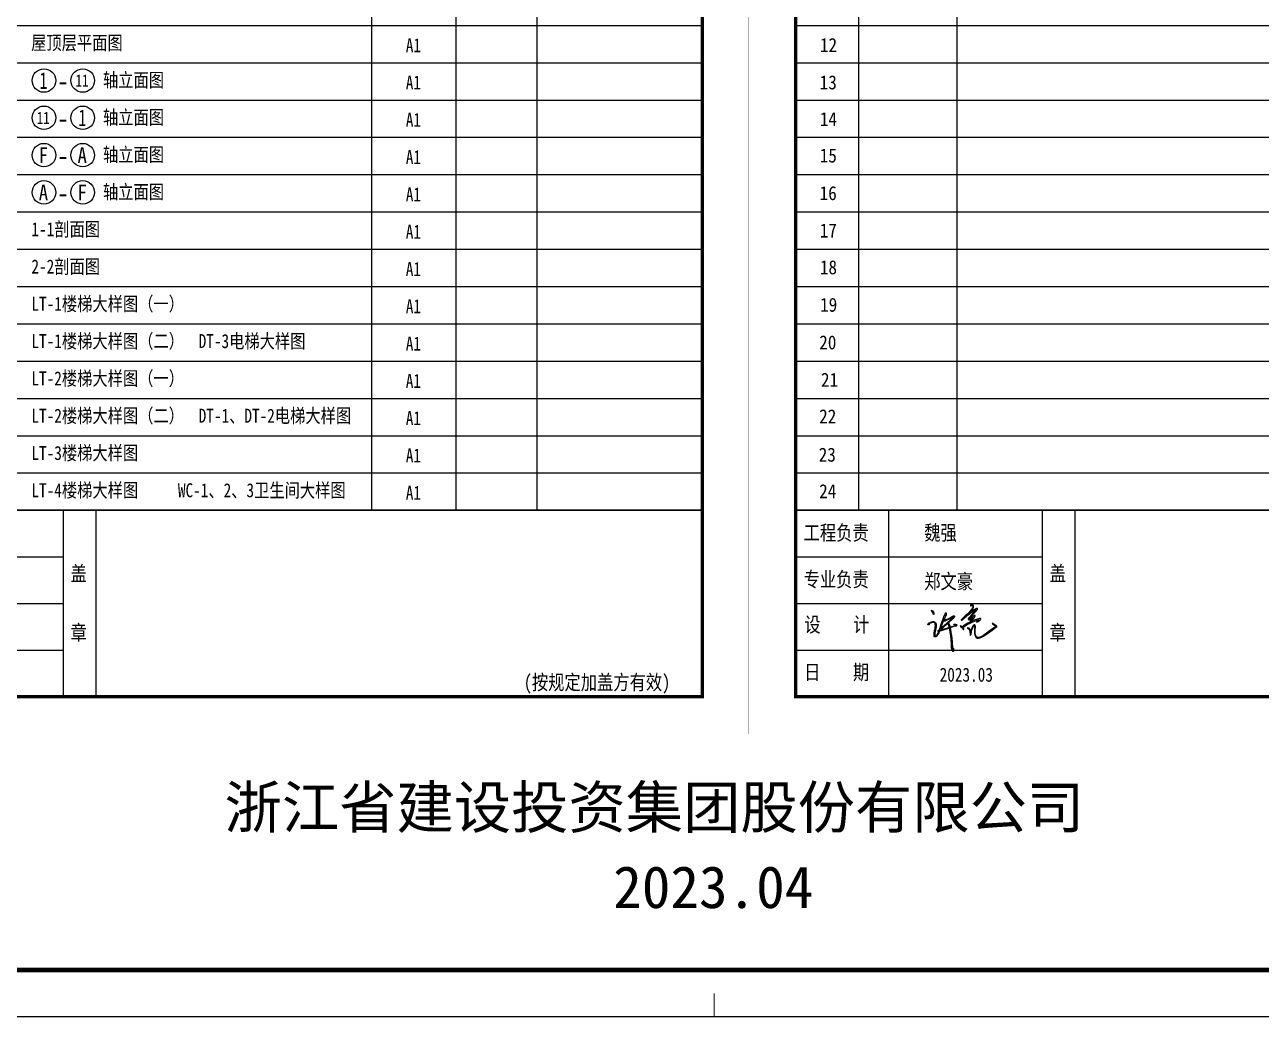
# Model space of a CAD drawing. Extents: x 1738711 to 2346805, y 1189731 to 2516152.
# Drawn here: x 1944387 to 1970909, y 2378719 to 2400011 of the extents above; entities that cross this region are included whole.
import ezdxf
from ezdxf.enums import TextEntityAlignment as Align

# ---------------------------------------------------------------- set-up
doc = ezdxf.new("R2010")
doc.units = 0
doc.header["$LTSCALE"] = 1000
doc.header["$MEASUREMENT"] = 0
for name, color, linetype in [('A-文字', 7, 'Continuous'), ('DIM_SYMB', 3, 'Continuous'), ('PUB_TEXT', 7, 'Continuous'), ('qm', 7, 'Continuous'), ('TK', 4, 'Continuous')]:
    doc.layers.add(name, color=color, linetype=linetype)
doc.styles.add('STYLE2', font='simhei_0.ttf')
doc.styles.add('宋体', font='SIMSUN.TTF', dxfattribs={"width": 0.75})
doc.styles.add('黑体', font='simhei_0.ttf', dxfattribs={"width": 0.9})

# ---------------------------------------------------------------- blocks, each defined once
blk = doc.blocks.new('ZJJT-A2')
at = {"color": 7, "const_width": 25}
blk.add_lwpolyline([(0, 42000), (59400, 42000), (59400, 0), (0, 0)], close=True, dxfattribs=at)
at = {"const_width": 25}
blk.add_lwpolyline([(29700, 500), (29700, 0)], dxfattribs=at)
at = {"layer": 'TK', "color": 3, "const_width": 100}
blk.add_lwpolyline([(2500, 41000), (58400, 41000), (58400, 1000), (2500, 1000)], close=True, dxfattribs=at)
at = {"layer": 'TK', "style": '宋体', "width": 0.75}
for tag, height, p in [('项目负责人', 350, (6003, 39689)), ('专业负责人', 350, (6003, 38824)), ('设计人', 350, (6003, 38019)), ('版号1', 250, (52604, 22193)), ('时间1', 250, (57705, 22193)), ('版号2', 250, (52604, 21593)), ('时间2', 250, (57705, 21593)), ('版号3', 250, (52604, 20993)), ('时间3', 250, (57705, 20993)), ('建筑会签', 0.0001, (54278, 2403)), ('电气会签', 0.0001, (57428, 2403)), ('结构会签', 0.0001, (54278, 1803)), ('暖通会签', 0.0001, (57428, 1803)), ('给排水会签', 0.0001, (54278, 1250)), ('智能化会签', 0.0001, (57428, 1250))]:
    blk.add_attdef(tag, text='', height=height, dxfattribs=at).set_placement(p, align=Align.CENTER)
for tag, p in [('合作设计单位', (56116, 31586)), ('版号说明1', (55154, 22318)), ('版号说明2', (55154, 21718)), ('版号说明3', (55154, 21118)), ('建设单位', (55845, 16036)), ('工程名称', (55845, 14836)), ('子项名称', (55845, 13636)), ('图名', (55845, 12436)), ('工程编号', (54278, 11461)), ('子项编号', (57428, 11461)), ('专业', (54278, 10711)), ('图号', (57428, 10711)), ('阶段', (54278, 9961)), ('日期', (57428, 9961)), ('审定', (54653, 8461)), ('审核', (54653, 7711)), ('工程负责', (54653, 6961)), ('专业负责', (54653, 6211)), ('设计', (54653, 5461)), ('制图', (54653, 4711)), ('校对', (54653, 3961))]:
    blk.add_attdef(tag, text='', height=250, dxfattribs=at).set_placement(p, align=Align.MIDDLE_CENTER)
blk = doc.blocks.new('ZJJT-目录单')
for p, q in [((12910, 4800), (12910, 28800)), ((14710, 28800), (14710, 4800)), ((2360, 4800), (2360, 24800)), ((4467, 4800), (4467, 24800)), ((16455, 4800), (16455, 24800)), ((1000, 15200), (20000, 15200)), ((1000, 14400), (20000, 14400)), ((1000, 13600), (20000, 13600)), ((1000, 12800), (20000, 12800)), ((1000, 12000), (20000, 12000)), ((1000, 11200), (20000, 11200)), ((1000, 10400), (20000, 10400)), ((1000, 9600), (20000, 9600)), ((1000, 8800), (20000, 8800)), ((1000, 8000), (20000, 8000)), ((1000, 7200), (20000, 7200)), ((1000, 6400), (20000, 6400)), ((1000, 5600), (20000, 5600)), ((1000, 4800), (20000, 4800)), ((1000, 4800), (20000, 4800)), ((3000, 800), (3000, 4800)), ((6300, 800), (6300, 4800)), ((7000, 800), (7000, 4800)), ((1000, 3800), (6300, 3800)), ((1000, 2800), (6300, 2800)), ((1000, 1800), (6300, 1800))]:
    blk.add_line(p, q)
for points, const_width in [([(0, 0), (0, 29700), (21000, 29700), (21000, 0)], 5), ([(1000, 800), (20000, 800), (20000, 28800), (1000, 28800)], 70)]:
    blk.add_lwpolyline(points, close=True, dxfattribs=dict(const_width=const_width))
at = {"const_width": 35}
blk.add_lwpolyline([(1000, 4800), (20000, 4800)], dxfattribs=at)
at = {"style": '黑体', "width": 0.8}
for s, p in [('工程负责', (1173, 4158)), ('专业负责', (1173, 3158)), ('盖', (6450, 3286)), ('设    计', (1189, 2188)), ('章', (6450, 2015)), ('日    期', (1184, 1167)), ('(按规定加盖方有效)', (16171, 950))]:
    blk.add_text(s, height=320, dxfattribs=at).set_placement(p)
at = {"char_height": 300, "attachment_point": 1, "style": '黑体'}
for s, insert in [('\\pi453.83;12', (1070, 14931)), ('\\pi452.31;13', (1066, 14129)), ('\\pi446.24;14', (1075, 13340)), ('\\pi453.07;15', (1066, 12560)), ('\\pi447;16', (1070, 11753)), ('\\pi450.04;17', (1070, 10951)), ('\\pi452.31;18', (1070, 10162)), ('\\pi453.83;19', (1074, 9358)), ('\\pi440.18;20', (1068, 8551)), ('\\pi470.51;21', (1075, 7749)), ('\\pi442.45;22', (1064, 6965)), ('\\pi440.94;23', (1056, 6143)), ('\\pi434.87;24', (1072, 5359))]:
    blk.add_mtext_dynamic_manual_height_columns(s, width=1238.33, gutter_width=1500, heights=[0], dxfattribs=dict(at, insert=insert))
at = {"color": 7, "style": '黑体', "width": 0.8}
for tag, height, p in [('工程名称', 230, (17262, 28373)), ('子项名称', 230, (17268, 27576)), ('工程号', 250, (15624, 26795)), ('子项号', 250, (19107, 26790)), ('设计阶段', 250, (15595, 26015)), ('专业', 250, (19081, 25968)), ('共页', 250, (16263, 25206)), ('第页', 250, (18121, 25203)), ('工程负责', 0.0000000001, (4672, 4286)), ('专业负责', 0.0000000001, (4697, 3276)), ('设计', 0.0000000001, (4723, 2308)), ('日期', 300, (4691, 1273))]:
    blk.add_attdef(tag, text='', height=height, dxfattribs=at).set_placement(p, align=Align.MIDDLE_CENTER)
blk = doc.blocks.new('xl')
at = {"layer": 'qm'}
for points in [[(29510, 2665), (29525, 2646), (29557, 2625), (29581, 2585), (29608, 2545), (29618, 2508), (29640, 2461), (29656, 2462), (29660, 2501), (29654, 2545), (29624, 2594), (29579, 2646), (29525, 2696)], [(31915, 2697), (31910, 2670), (31870, 2613), (31847, 2592), (31777, 2519), (31717, 2445), (31606, 2335), (31568, 2286), (31543, 2246), (31518, 2219), (31511, 2201), (31524, 2178), (31554, 2174), (31617, 2187), (31651, 2205), (31693, 2237), (31733, 2259), (31775, 2286), (31765, 2258), (31731, 2225), (31699, 2199), (31677, 2165), (31634, 2128), (31617, 2109), (31621, 2090), (31652, 2113), (31672, 2131), (31703, 2160), (31734, 2178), (31766, 2200), (31783, 2215), (31808, 2237), (31820, 2260), (31842, 2284), (31864, 2298), (31883, 2325), (31889, 2356), (31891, 2396), (31879, 2402), (31862, 2396), (31812, 2370), (31766, 2329), (31725, 2303), (31671, 2272), (31630, 2244), (31582, 2218), (31578, 2239), (31607, 2271), (31644, 2315), (31691, 2360), (31746, 2417), (31795, 2474), (31867, 2552), (31919, 2603), (32013, 2727), (32029, 2740), (32029, 2757), (32027, 2776), (32012, 2787), (31993, 2788), (31971, 2780), (31955, 2773), (31920, 2746), (31888, 2736), (31868, 2726), (31795, 2691), (31747, 2666), (31700, 2631), (31666, 2603), (31625, 2581), (31669, 2630), (31710, 2681), (31750, 2739), (31782, 2796), (31803, 2850), (31812, 2890), (31812, 2925), (31795, 2952), (31766, 2969), (31731, 2981), (31681, 2984), (31647, 2975), (31636, 2954), (31636, 2936), (31642, 2922), (31665, 2922), (31702, 2940), (31757, 2921), (31771, 2888), (31766, 2855), (31746, 2812), (31689, 2724), (31594, 2595), (31492, 2496), (31362, 2383), (31235, 2253), (31190, 2208), (31161, 2188), (31148, 2186), (31136, 2182), (31130, 2165), (31137, 2139), (31162, 2138), (31201, 2166), (31252, 2212), (31316, 2266), (31402, 2346), (31462, 2394), (31599, 2513), (31674, 2562), (31780, 2627), (31850, 2667)], [(31858, 2098), (32028, 2154), (32112, 2173), (32100, 2149), (31997, 2078), (31960, 2036), (32018, 2053), (32068, 2079), (32103, 2098), (32137, 2119), (32169, 2145), (32193, 2175), (32209, 2200), (32201, 2223), (32193, 2232), (32163, 2234), (32126, 2231), (32079, 2216), (31828, 2138), (31501, 1978), (31310, 1868), (31233, 1816), (31221, 1773), (31193, 1778), (31173, 1799), (31146, 1823), (31128, 1849), (31095, 1842), (31080, 1824), (31128, 1784), (31177, 1754), (31202, 1722), (31223, 1671), (31252, 1639), (31278, 1636), (31289, 1645), (31286, 1676), (31272, 1702), (31248, 1732), (31250, 1766), (31352, 1842), (31466, 1913), (31617, 1983), (31733, 2037)], [(31871, 1812), (31871, 1770), (31860, 1713), (31855, 1651), (31855, 1600), (31860, 1556), (31864, 1447), (31880, 1343), (31913, 1269), (31950, 1201), (31999, 1176), (32082, 1162), (32166, 1186), (32338, 1271), (32624, 1465), (32893, 1660), (33015, 1765), (33045, 1763), (33071, 1786), (33072, 1818), (33022, 1857), (32823, 1991), (32857, 1934), (32905, 1888), (32961, 1846), (32986, 1814), (32971, 1790), (32940, 1757), (32891, 1726), (32835, 1683), (32731, 1608), (32356, 1337), (32243, 1266), (32150, 1226), (32108, 1211), (32058, 1214), (32010, 1222), (31971, 1239), (31935, 1305), (31918, 1351), (31900, 1461), (31902, 1572), (31899, 1652), (31912, 1735), (31912, 1816), (31892, 1859), (31871, 1895), (31847, 1893), (31814, 1877), (31771, 1829), (31727, 1766), (31678, 1616), (31665, 1563), (31658, 1512), (31648, 1510), (31639, 1563), (31626, 1623), (31606, 1664), (31587, 1691), (31561, 1712), (31524, 1720), (31491, 1727), (31477, 1723), (31477, 1705), (31520, 1675), (31566, 1657), (31597, 1601), (31606, 1506), (31618, 1386), (31615, 1351), (31635, 1340), (31655, 1347), (31679, 1408), (31697, 1499), (31705, 1574), (31728, 1656), (31767, 1739), (31807, 1799), (31845, 1825)]]:
    blk.add_hatch(color=256, dxfattribs=at).paths.add_polyline_path(points)
h = blk.add_hatch(color=256, dxfattribs=at)
h.paths.add_polyline_path([(30138, 2162), (30060, 1929), (29989, 1693), (29955, 1607), (29912, 1603), (29890, 1588), (29885, 1568), (29886, 1544), (29898, 1538), (29925, 1539), (29913, 1520), (29895, 1480), (29880, 1440), (29838, 1377), (29808, 1330), (29776, 1296), (29756, 1276), (29725, 1284), (29718, 1300), (29707, 1321), (29709, 1345), (29710, 1419), (29736, 1555), (29766, 1675), (29785, 1788), (29784, 1879), (29781, 1953), (29744, 2024), (29686, 2064), (29637, 2078), (29586, 2073), (29508, 2055), (29455, 2027), (29410, 2008), (29372, 1984), (29343, 1941), (29338, 1930), (29338, 1906), (29352, 1888), (29380, 1887), (29397, 1894), (29395, 1941), (29426, 1967), (29481, 1989), (29501, 1992), (29537, 1999), (29585, 2019), (29627, 2031), (29662, 2024), (29697, 2010), (29725, 1981), (29737, 1939), (29742, 1859), (29734, 1780), (29724, 1727), (29727, 1683), (29700, 1578), (29673, 1444), (29669, 1355), (29669, 1303), (29683, 1259), (29715, 1237), (29741, 1237), (29770, 1242), (29812, 1272), (29836, 1302), (29859, 1346), (29897, 1408), (29924, 1464), (29954, 1530), (29968, 1560), (29984, 1564), (30016, 1559), (30058, 1574), (30108, 1593), (30502, 1714), (30555, 1400), (30592, 1129), (30613, 803), (30621, 677), (30631, 563), (30641, 516), (30658, 477), (30668, 458), (30687, 447), (30699, 449), (30714, 467), (30717, 499), (30717, 631), (30699, 633), (30689, 514), (30673, 545), (30660, 671), (30649, 962), (30628, 1153), (30612, 1341), (30583, 1480), (30556, 1661), (30544, 1726), (30743, 1794), (30789, 1813), (30837, 1826), (30860, 1830), (30887, 1837), (30903, 1857), (30912, 1872), (30903, 1890), (30887, 1903), (30861, 1917), (30839, 1924), (30808, 1930), (30784, 1935), (30759, 1933), (30744, 1926), (30744, 1918), (30748, 1909), (30762, 1906), (30791, 1897), (30812, 1893), (30848, 1889), (30856, 1876), (30844, 1862), (30817, 1850), (30752, 1840), (30632, 1800), (30538, 1771), (30499, 1900), (30473, 1968), (30455, 2010), (30537, 2085), (30609, 2148), (30701, 2244), (30745, 2292), (30775, 2333), (30775, 2361), (30755, 2375), (30724, 2376), (30673, 2357), (30622, 2329), (30536, 2271), (30440, 2220), (30332, 2175), (30271, 2146), (30242, 2141), (30227, 2159), (30231, 2188), (30240, 2230), (30267, 2301), (30296, 2374), (30317, 2436), (30328, 2466), (30328, 2506), (30329, 2537), (30312, 2546), (30288, 2546), (30281, 2528), (30274, 2494), (30249, 2454), (30197, 2327)])
h.paths.add_polyline_path([(30190, 2211), (30189, 2182), (30186, 2152), (30187, 2127), (30204, 2102), (30233, 2092), (30267, 2092), (30310, 2125), (30360, 2140), (30404, 2156), (30443, 2185), (30487, 2202), (30623, 2280), (30682, 2320), (30714, 2327), (30710, 2302), (30676, 2275), (30600, 2197), (30356, 1982), (30115, 1764), (30056, 1710), (30031, 1686), (30017, 1693), (30021, 1712), (30066, 1847), (30155, 2083), (30168, 2144)], flags=16)
h.paths.add_polyline_path([(30404, 1956), (30420, 1952), (30449, 1934), (30454, 1902), (30469, 1854), (30495, 1758), (30464, 1754), (30410, 1739), (30363, 1720), (30314, 1703), (30275, 1683), (30222, 1669), (30170, 1662), (30087, 1632), (30016, 1605), (30024, 1634), (30099, 1689), (30219, 1799), (30310, 1879)], flags=16)
for points in [[(29525, 2696), (29579, 2646), (29624, 2594), (29654, 2545), (29660, 2501), (29656, 2462), (29640, 2461), (29618, 2508), (29608, 2545), (29581, 2585), (29557, 2625), (29525, 2646), (29510, 2665), (29525, 2696)], [(31647, 2975), (31636, 2954), (31636, 2936), (31642, 2922), (31665, 2922), (31686, 2932), (31703, 2939), (31749, 2924), (31762, 2910), (31771, 2888), (31766, 2855), (31746, 2812), (31689, 2724), (31594, 2595), (31492, 2496), (31362, 2383), (31235, 2253), (31190, 2208), (31161, 2188), (31148, 2186), (31136, 2182), (31130, 2165), (31137, 2139), (31162, 2138), (31201, 2166), (31252, 2212), (31316, 2266), (31402, 2346), (31462, 2394), (31599, 2513), (31674, 2562), (31780, 2627), (31850, 2667), (31915, 2697), (31915, 2697), (31910, 2670), (31870, 2613), (31847, 2592), (31777, 2519), (31717, 2445), (31606, 2335), (31568, 2286), (31543, 2246), (31518, 2219), (31511, 2201), (31524, 2178), (31554, 2174), (31617, 2187), (31651, 2205), (31693, 2237), (31733, 2259), (31775, 2286), (31765, 2258), (31731, 2225), (31699, 2199), (31677, 2165), (31634, 2128), (31617, 2109), (31621, 2090), (31652, 2113), (31672, 2131), (31703, 2160), (31734, 2178), (31766, 2200), (31783, 2215), (31808, 2237), (31820, 2260), (31842, 2284), (31864, 2298), (31883, 2325), (31889, 2356), (31891, 2396), (31879, 2402), (31862, 2396), (31812, 2370), (31766, 2329), (31725, 2303), (31671, 2272), (31630, 2244), (31599, 2227), (31580, 2228), (31578, 2239), (31607, 2271), (31644, 2315), (31691, 2360), (31746, 2417), (31795, 2474), (31867, 2552), (31919, 2603), (32013, 2727), (32029, 2740), (32029, 2757), (32027, 2776), (32012, 2787), (31993, 2788), (31971, 2780), (31955, 2773), (31935, 2757), (31914, 2744), (31888, 2736), (31868, 2726), (31795, 2691), (31747, 2666), (31700, 2631), (31666, 2603), (31646, 2592), (31630, 2586), (31669, 2630), (31710, 2681), (31750, 2739), (31782, 2796), (31803, 2850), (31812, 2890), (31812, 2925), (31795, 2952), (31766, 2969), (31731, 2981), (31681, 2984), (31647, 2975)], [(29343, 1941), (29372, 1984), (29410, 2008), (29455, 2027), (29508, 2055), (29586, 2073), (29637, 2078), (29686, 2064), (29744, 2024), (29781, 1953), (29784, 1879), (29785, 1788), (29766, 1675), (29736, 1555), (29710, 1419), (29709, 1345), (29707, 1321), (29718, 1300), (29725, 1284), (29756, 1276), (29776, 1296), (29808, 1330), (29838, 1377), (29880, 1440), (29895, 1480), (29913, 1520), (29925, 1539), (29898, 1538), (29886, 1544), (29885, 1568), (29890, 1588), (29912, 1603), (29945, 1606), (29963, 1629), (29989, 1693), (30060, 1929), (30138, 2162), (30197, 2327), (30249, 2454), (30274, 2494), (30281, 2528), (30288, 2546), (30312, 2546), (30329, 2537), (30328, 2506), (30328, 2466), (30317, 2436), (30296, 2374), (30267, 2301), (30240, 2230), (30231, 2188), (30227, 2159), (30242, 2141), (30271, 2146), (30332, 2175), (30440, 2220), (30536, 2271), (30622, 2329), (30673, 2357), (30724, 2376), (30755, 2375), (30775, 2361), (30775, 2333), (30745, 2292), (30701, 2244), (30609, 2148), (30537, 2085), (30463, 2017), (30459, 2000), (30473, 1968), (30499, 1900), (30538, 1771), (30632, 1800), (30752, 1840), (30817, 1850), (30844, 1862), (30856, 1876), (30850, 1886), (30831, 1891), (30812, 1893), (30791, 1897), (30762, 1906), (30748, 1909), (30744, 1918), (30744, 1926), (30759, 1933), (30784, 1935), (30808, 1930), (30839, 1924), (30861, 1917), (30887, 1903), (30903, 1890), (30912, 1872), (30903, 1857), (30887, 1837), (30860, 1830), (30837, 1826), (30789, 1813), (30743, 1794), (30544, 1726), (30556, 1661), (30583, 1480), (30612, 1341), (30628, 1153), (30649, 962), (30660, 671), (30673, 545), (30689, 514), (30699, 633), (30717, 631), (30717, 499), (30714, 467), (30699, 449), (30687, 447), (30668, 458), (30658, 477), (30641, 516), (30631, 563), (30621, 677), (30613, 803), (30592, 1129), (30555, 1400), (30502, 1714), (30108, 1593), (30058, 1574), (30016, 1559), (29984, 1564), (29968, 1560), (29954, 1530), (29924, 1464), (29897, 1408), (29859, 1346), (29836, 1302), (29812, 1272), (29770, 1242), (29741, 1237), (29715, 1237), (29683, 1259), (29669, 1303), (29669, 1355), (29673, 1444), (29700, 1578), (29727, 1683), (29724, 1727), (29734, 1780), (29742, 1859), (29737, 1939), (29725, 1981), (29697, 2010), (29662, 2024), (29627, 2031), (29585, 2019), (29537, 1999), (29501, 1992), (29481, 1989), (29426, 1967), (29400, 1945), (29396, 1928), (29397, 1894), (29380, 1887), (29352, 1888), (29338, 1906), (29338, 1930), (29343, 1941)], [(30190, 2211), (30168, 2144), (30155, 2083), (30066, 1847), (30021, 1712), (30017, 1693), (30031, 1686), (30056, 1710), (30115, 1764), (30356, 1982), (30600, 2197), (30676, 2275), (30710, 2302), (30712, 2315), (30711, 2326), (30692, 2322), (30671, 2312), (30623, 2280), (30487, 2202), (30443, 2185), (30404, 2156), (30360, 2140), (30319, 2127), (30296, 2114), (30267, 2092), (30233, 2092), (30204, 2102), (30187, 2127), (30186, 2152), (30189, 2182), (30190, 2211)], [(31080, 1824), (31128, 1784), (31177, 1754), (31202, 1722), (31223, 1671), (31252, 1639), (31278, 1636), (31289, 1645), (31286, 1676), (31272, 1702), (31248, 1732), (31249, 1749), (31259, 1773), (31352, 1842), (31466, 1913), (31617, 1983), (31733, 2037), (31858, 2098), (32028, 2154), (32091, 2168), (32107, 2163), (32100, 2149), (31997, 2078), (31960, 2036), (32018, 2053), (32068, 2079), (32103, 2098), (32137, 2119), (32169, 2145), (32193, 2175), (32209, 2200), (32201, 2223), (32193, 2232), (32163, 2234), (32126, 2231), (32079, 2216), (31828, 2138), (31501, 1978), (31310, 1868), (31233, 1816), (31225, 1786), (31210, 1775), (31193, 1778), (31173, 1799), (31146, 1823), (31128, 1849), (31095, 1842), (31080, 1824)], [(30495, 1758), (30469, 1854), (30454, 1902), (30449, 1933), (30437, 1941), (30420, 1952), (30404, 1956), (30310, 1879), (30219, 1799), (30099, 1689), (30024, 1634), (30018, 1612), (30033, 1611), (30087, 1632), (30170, 1662), (30222, 1669), (30275, 1683), (30314, 1703), (30363, 1720), (30410, 1739), (30464, 1754), (30495, 1758)], [(31477, 1705), (31520, 1675), (31566, 1657), (31597, 1601), (31606, 1506), (31618, 1386), (31615, 1351), (31635, 1340), (31655, 1347), (31679, 1408), (31697, 1499), (31705, 1574), (31728, 1656), (31767, 1739), (31807, 1799), (31845, 1825), (31871, 1812), (31871, 1770), (31860, 1713), (31855, 1651), (31855, 1600), (31860, 1556), (31864, 1447), (31880, 1343), (31913, 1269), (31950, 1201), (31999, 1176), (32082, 1162), (32166, 1186), (32338, 1271), (32624, 1465), (32893, 1660), (33015, 1765), (33045, 1763), (33071, 1786), (33072, 1818), (33022, 1857), (32823, 1991), (32823, 1991), (32857, 1934), (32905, 1888), (32961, 1846), (32986, 1814), (32971, 1790), (32940, 1757), (32891, 1726), (32835, 1683), (32731, 1608), (32356, 1337), (32243, 1266), (32150, 1226), (32108, 1211), (32058, 1214), (32010, 1222), (31971, 1239), (31935, 1305), (31918, 1351), (31900, 1461), (31902, 1572), (31899, 1652), (31912, 1735), (31912, 1816), (31892, 1859), (31871, 1895), (31847, 1893), (31814, 1877), (31771, 1829), (31727, 1766), (31678, 1616), (31665, 1563), (31658, 1512), (31648, 1510), (31639, 1563), (31626, 1623), (31606, 1664), (31587, 1691), (31561, 1712), (31524, 1720), (31491, 1727), (31477, 1723), (31477, 1705)]]:
    blk.add_lwpolyline(points, dxfattribs=at)
blk = doc.blocks.new('A$C5B534F4A')
at = {"layer": 'qm', "xscale": 0.4949999996460974, "yscale": 0.4949999996460974, "zscale": 0.4949999996460974}
blk.add_blockref('xl', (-14522, -221), dxfattribs=at)

msp = doc.modelspace()

# ---------------------------------------------------------------- linework, layer by layer
at = {"layer": 'DIM_SYMB', "color": 7}
for centre in [(1944798.9, 2398814), (1945631.1, 2398814), (1944798.9, 2398014), (1945631.1, 2398014), (1944798.9, 2397214), (1945631.1, 2397214), (1944798.9, 2396414), (1945631.1, 2396414)]:
    msp.add_circle(centre, 252, dxfattribs=at)

# ---------------------------------------------------------------- block references
for name, p in [('ZJJT-A2', (1929473, 2378732)), ('ZJJT-目录单', (1938920, 2384795.5))]:
    msp.add_blockref(name, p)
ref = msp.add_blockref('ZJJT-目录单', (1959920, 2384795.5))
ref.add_attrib('日期_001', '2023.03', (1964010.5, 2385918.6), dxfattribs={"color": 7, "height": 300, "style": '黑体', "width": 0.8})
ref.add_attrib('专业负责_001', '郑文豪', (1964616.6, 2388071.4), dxfattribs={"color": 7, "height": 0.0000000001, "style": '黑体', "width": 0.8})
at = {"xscale": 0.8, "yscale": 0.8, "zscale": 0.8}
msp.add_blockref('A$C5B534F4A', (1963759.6, 2386564.9), dxfattribs=at)

# ---------------------------------------------------------------- texts
at = {"style": '黑体', "width": 0.8}
for s, p in [('魏强', (1963679.3, 2388953.9)), ('郑文豪', (1963679.3, 2387909.3))]:
    msp.add_text(s, height=320, dxfattribs=at).set_placement(p)
at = {"layer": 'A-文字', "style": '黑体', "width": 0.8}
for s, p in [('屋顶层平面图', (1944525.1, 2399474.3)), ('A1', (1952560.5, 2399421.7)), ('轴立面图', (1946066.5, 2398674.3)), ('A1', (1952560.5, 2398621.7)), ('轴立面图', (1946066.5, 2397874.3)), ('A1', (1952560.5, 2397821.7)), ('轴立面图', (1946066.5, 2397074.3)), ('A1', (1952560.5, 2397021.7)), ('轴立面图', (1946066.5, 2396274.3)), ('A1', (1952560.5, 2396221.7)), ('1-1剖面图', (1944530.7, 2395474.3)), ('A1', (1952560.5, 2395421.7)), ('2-2剖面图', (1944530.7, 2394674.3)), ('A1', (1952560.5, 2394621.7)), ('LT-1楼梯大样图（一）', (1944530.7, 2393874.3)), ('A1', (1952560.5, 2393821.7)), ('LT-1楼梯大样图（二）', (1944530.7, 2393074.3)), ('DT-3电梯大样图', (1948118.1, 2393074.3)), ('A1', (1952560.5, 2393021.7)), ('LT-2楼梯大样图（一）', (1944530.7, 2392274.3)), ('A1', (1952560.5, 2392221.7)), ('LT-2楼梯大样图（二）', (1944530.7, 2391474.3)), ('DT-1、DT-2电梯大样图', (1948118.1, 2391474.3)), ('A1', (1952560.5, 2391421.7)), ('LT-3楼梯大样图', (1944530.7, 2390674.3)), ('A1', (1952560.5, 2390621.7)), ('LT-4楼梯大样图', (1944530.7, 2389874.3)), ('WC-1、2、3卫生间大样图', (1947672.3, 2389874.3)), ('A1', (1952560.5, 2389821.7))]:
    msp.add_text(s, height=300, dxfattribs=at).set_placement(p)
at = {"layer": 'DIM_SYMB', "color": 7, "style": '黑体'}
for s, height, width, p, p2 in [('1', 358, 0.720376, (1944706.2, 2398635), (1944873.1, 2398635)), ('11', 259.68, 0.825886, (1945476.9, 2398684.2), (1945754.5, 2398684.2)), ('11', 259.68, 0.825886, (1944644.7, 2397884.2), (1944922.3, 2397884.2)), ('1', 358, 0.720376, (1945538.4, 2397835), (1945705.3, 2397835)), ('F', 333.6, 0.944161, (1944685.7, 2397047.3), (1944889.5, 2397047.3)), ('A', 337.2, 0.911543, (1945520.6, 2397045.4), (1945719.5, 2397045.4)), ('A', 337.2, 0.911543, (1944688.4, 2396245.4), (1944887.3, 2396245.4)), ('F', 333.6, 0.944161, (1945517.9, 2396247.3), (1945721.7, 2396247.3))]:
    msp.add_text(s, height=height, dxfattribs=dict(at, width=width)).set_placement(p, p2, align=Align.FIT)
at = {"layer": 'DIM_SYMB', "color": 7, "style": '黑体', "width": 0.9}
for p in [(1945078.9, 2398590), (1945078.9, 2397790), (1945078.9, 2396990), (1945078.9, 2396190)]:
    msp.add_text('-', height=420.6, dxfattribs=at).set_placement(p)
at = {"layer": 'PUB_TEXT', "style": 'STYLE2'}
for s, height, p in [('浙江省建设投资集团股份有限公司', 901.266, (1948672.4, 2382773.9)), ('2023.04', 901.27, (1957009.4, 2381062.4))]:
    msp.add_text(s, height=height, dxfattribs=at).set_placement(p)

doc.saveas('drawing.dxf')
